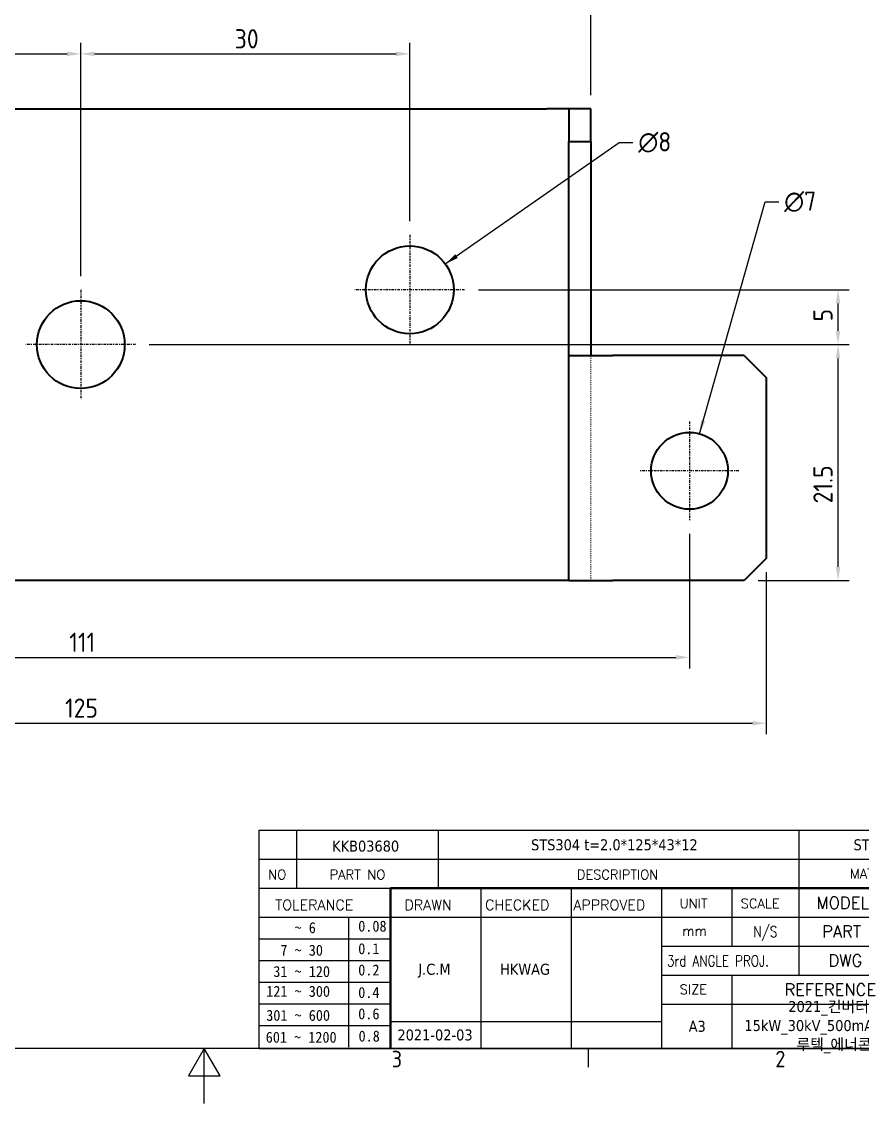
# Model space of a CAD drawing. Header units: millimetres. Extents: x 0 to 210, y 0 to 149.
# Drawn here: x 88.3 to 165, y 0 to 98.6 of the extents above; entities that cross this region are included whole.
import ezdxf
from ezdxf.enums import TextEntityAlignment as Align

# ---------------------------------------------------------------- set-up
doc = ezdxf.new("R2010")
doc.units = ezdxf.units.MM
doc.header["$LTSCALE"] = 0.5
doc.linetypes.add('CHAIN', pattern=[0.7087, 0.4724, -0.0591, 0.1181, -0.0591])
doc.linetypes.add('DASHED', pattern=[0.2067, 0.1654, -0.0413])
doc.layers.get('0').update_dxf_attribs({"color": 3, "lineweight": 25, "true_color": 0x00ff00})
for name, color, linetype, lineweight, true_color in [('가려진 것(ISO)', 2, 'DASHED', 18, 0xffff00), ('가시적인 것(ISO)', 3, 'Continuous', 40, 0x00ff00), ('기호(ISO)', 5, 'Continuous', 25, 0x0000ff), ('제목(ISO)', 5, 'Continuous', 50, 0x0000ff), ('중심 표식(ISO)', 1, 'Continuous', 25, 0xff0000), ('치수(ISO)', 2, 'Continuous', 25, 0xffff00)]:
    doc.layers.add(name, color=color, linetype=linetype, lineweight=lineweight, true_color=true_color)
doc.layers.add('경계(ISO)', color=7, linetype='Continuous', lineweight=25)
doc.styles.add('HAN_291', font='')
doc.styles.add('RC_284', font='ROMANC.shx')
doc.styles.add('RC_287', font='ROMANC.shx')
doc.styles.add('RC_292', font='ROMANC.shx')
doc.styles.add('문자 텍스트_PSTEK_POSCO', font='isocp.shx')
doc.styles.add('치수 텍스트_PSTEK_POSCO', font='isocp.shx')
doc.styles.add('텍스트 스타일198', font='tahoma.ttf')
doc.styles.add('텍스트 스타일333', font='ROMANC.shx', dxfattribs={"width": 0.800000011920929})
doc.styles.get('HAN_291').set_extended_font_data('GulimChe')
doc.dimstyles.new('치수_PSTEK_POSCO', dxfattribs={"dimscale": 0.5, "dimtxt": 3.5, "dimasz": 2.5, "dimexe": 2, "dimexo": 2.5, "dimgap": 1, "dimtad": 1, "dimrnd": 1e-08, "dimdsep": 46, "dimtxsty": '치수 텍스트_PSTEK_POSCO', "dimcen": 0.09, "dimdle": 10, "dimclrd": 7, "dimclre": 7, "dimclrt": 2, "dimadec": 1, "dimazin": 2, "dimtfac": 1, "dimtmove": 0, "dimatfit": 3, "dimfxl": 1, "dimtolj": 1, "dimlwd": -1, "dimlwe": -1, "dimarcsym": 0})
doc.dimstyles.new('치수_PSTEK_POSCO$7', dxfattribs={"dimscale": 0.5, "dimtxt": 3.5, "dimasz": 2.5, "dimexe": 2, "dimexo": 2.5, "dimgap": 1, "dimtad": 1, "dimrnd": 1e-08, "dimdsep": 46, "dimtxsty": '치수 텍스트_PSTEK_POSCO', "dimcen": 0.09, "dimdle": 10, "dimclrd": 7, "dimclre": 7, "dimclrt": 2, "dimadec": 1, "dimazin": 2, "dimtfac": 1, "dimtmove": 0, "dimatfit": 3, "dimfxl": 1, "dimtolj": 1, "dimlwd": -1, "dimlwe": -1, "dimarcsym": 0})

# ---------------------------------------------------------------- blocks, each defined once
blk = doc.blocks.new('경계 Default Border')
at = {"layer": '경계(ISO)'}
blk.add_line((280, 10), (280, 6.599999666213989), dxfattribs=at)
at = {"layer": '경계(ISO)', "flags": 128}
for points in [[(10, 10), (10, 287.0000076293945), (410, 287.0000076293945), (410, 10), (10, 10)], [(210, 0), (210, 10), (207.1132469177246, 5), (212.8867530822754, 5), (210, 10)]]:
    blk.add_lwpolyline(points, dxfattribs=at)
at = {"layer": '경계(ISO)', "color": 2, "true_color": 0xffff00, "char_height": 3.00000011920929, "attachment_point": 7, "style": '문자 텍스트_PSTEK_POSCO'}
for s, insert in [('3', (244.1685395229535, 6.57139439638704)), ('2', (314.127739416884, 6.57139439638704))]:
    blk.add_mtext(s, dxfattribs=dict(at, insert=insert))
blk = doc.blocks.new('제목 블록 PSTEK')
at = {"color": 180, "true_color": 0x3f00ff}
for p, q in [((182.475792979055, 11.79100474011392), (182.4757929790549, 51.56524660363496)), ((182.4757929790549, 51.56524660363496), (372.4757929537551, 51.56524660363496)), ((189.2651435055721, 51.56524660363496), (189.2651435055722, 41.00524660363494)), ((215.2152739891528, 41.00524660363494), (215.2152739891528, 51.56524660363496)), ((280.8758854511282, 51.56524660363496), (280.8758854511282, 41.00524660363494)), ((182.475792979055, 46.2852466036349), (372.4757929537551, 46.28524660363492)), ((182.475792979055, 41.00524660363493), (206.451475290024, 41.00524660363493)), ((222.9401812389276, 11.79100474011392), (222.9401812389276, 41.00524660363494)), ((239.4288871878316, 11.79100474011392), (239.4288871878316, 41.00524660363494)), ((255.9175931367356, 11.79100474011392), (255.9175931367356, 41.00524660363494)), ((268.6918866058747, 41.00524660363494), (268.6918866058747, 30.44524660363498)), ((280.8758854511282, 41.00524660363494), (280.8758854511282, 25.16524660363502)), ((182.475792979055, 35.72524660363497), (206.451475290024, 35.72524660363497)), ((198.8621818849491, 12.02524660363491), (198.8621818849491, 35.72524660363497)), ((206.451475290024, 35.72524660363497), (372.4757929537551, 35.72524660363497)), ((182.475792979055, 31.77524660363492), (206.451475290024, 31.77524660363492)), ((255.917593136736, 30.44524660363498), (372.4757929537552, 30.44524660363501)), ((182.475792979055, 27.82524660363487), (206.451475290024, 27.82524660363487)), ((182.475792979055, 23.87524660363505), (206.451475290024, 23.87524660363505)), ((255.9175931367359, 25.16524660363502), (372.4757929537552, 25.165246603635)), ((268.6918866058744, 25.16524660363502), (268.6918866058744, 11.79100474011392)), ((182.475792979055, 19.92524660363478), (206.451475290024, 19.92524660363478)), ((255.9175931367359, 19.88524660363481), (310.0881549537553, 19.88524660363481)), ((182.475792979055, 15.97524660363496), (206.451475290024, 15.97524660363496)), ((206.451475290024, 16.74100474011396), (255.9175931367359, 16.74100474011396)), ((182.475792979055, 11.79100474011392), (372.4757929537551, 11.79100474011389))]:
    blk.add_line(p, q, dxfattribs=at)
at = {"color": 7, "lineweight": 50}
for p, q in [((206.4514752900237, 11.79100474011392), (206.4514752900237, 41.00524660363494)), ((206.451475290024, 41.00524660363494), (372.4757929537551, 41.00524660363496))]:
    blk.add_line(p, q, dxfattribs=at)
at = {"layer": '제목(ISO)', "lineweight": 18}
blk.add_line((182.475792979055, 35.72500474011393), (182.475792979055, 11.79100474011392), dxfattribs=at)
at = {"color": 2, "true_color": 0xffff00}
for s, height, style, p in [('NO', 1.742399930953979, 'RC_284', (184.135398793432, 42.62317362549192)), ('PART NO', 1.742399930953979, 'RC_284', (195.3359407378685, 42.62317362549192)), ('DESCRIPTION', 1.742399930953979, 'RC_284', (240.4025565652523, 42.62317362549192)), (' TOLERANCE', 1.899999976158142, 'RC_287', (184.0872874387979, 37.00893196870329)), ('DRAWN', 1.899999976158142, 'RC_287', (208.9766620976279, 37.00893196870329)), ('CHECKED', 1.899999976158142, 'RC_287', (223.6856844514997, 37.00893196870329)), ('APPROVED', 1.899999976158142, 'RC_287', (239.7795453577791, 37.00893196870329)), ('UNIT', 1.742399930953979, 'RC_284', (259.1652673287452, 37.34317362549218)), ('SCALE', 1.742399930953979, 'RC_284', (270.2934779252897, 37.34317362549218)), ('MODEL NAME', 2.178000062704086, 'RC_292', (284.096330289083, 37.25462520371384)), ('    ~ 6', 2.000000029802322, 'HAN_291', (183.7721304966814, 32.8176515608431)), ('0.08', 2.000000029802322, 'HAN_291', (200.5467345600617, 33.09873600004101)), ('PART NAME', 2.178000062704086, 'RC_292', (285.1416959765849, 32.03045329421792)), ('mm', 1.742399930953979, 'RC_284', (259.6505418159997, 32.3543089683787)), ('  7 ~ 30', 2.000000029802322, 'HAN_291', (183.7721304966814, 28.70538114822415)), ('0.1', 2.000000029802322, 'HAN_291', (200.5467345600617, 28.98646558742206)), (' DWG NO.', 2.178000062704086, 'RC_292', (284.8124284083233, 26.75045329421772)), (' 31 ~ 120', 2.000000029802322, 'HAN_291', (183.7721304966814, 24.82628181916237)), ('0.2', 2.000000029802322, 'HAN_291', (200.5467345600617, 25.10736625836028)), ('121 ~ 300', 2.000000029802322, 'HAN_291', (183.7721304966814, 21.21401206133254)), ('0.4', 2.000000029802322, 'HAN_291', (200.5467345600617, 20.99509650053045)), ('SIZE', 1.742399930953979, 'RC_284', (259.1652673287452, 21.69497768947366)), ('REFERENCE', 2.178000062704086, 'RC_292', (278.2741065029841, 21.43214925458022)), ('301 ~ 600', 2.000000029802322, 'HAN_291', (183.7721304966814, 16.83491273227077)), ('0.6', 2.000000029802322, 'HAN_291', (200.5467345600617, 17.11599717146868)), ('601 ~ 1200', 2.000000029802322, 'HAN_291', (183.6802025156883, 12.84759660881125)), ('0.8', 2.000000029802322, 'HAN_291', (200.6097246063884, 13.05732192299702))]:
    blk.add_text(s, height=height, dxfattribs=dict(at, style=style)).set_placement(p)
at = {"color": 2, "true_color": 0xffff00, "style": 'RC_284'}
blk.add_text('MATERIAL', height=1.742399930953979, dxfattribs=at).set_placement((295.4820202024417, 43.64524660363492), align=Align.MIDDLE_CENTER)
at = {"color": 7, "style": '텍스트 스타일333', "width": 0.7999999523162842}
blk.add_text('N/S', height=2.000000029802322, dxfattribs=at).set_placement((274.7838860285014, 33.08524660363496), align=Align.MIDDLE_CENTER)
at = {"color": 2, "true_color": 0xffff00, "style": '텍스트 스타일333', "width": 0.7999999523162842}
blk.add_text('3rd ANGLE PROJ.', height=2.000000029802322, dxfattribs=at).set_placement((256.8430306642954, 26.76148381654429))
at = {"layer": '제목(ISO)', "color": 7, "style": '텍스트 스타일198'}
for tag, p in [('부품_번호_001', (195.7903726437438, 47.68004260673702)), ('설명_001', (232.0625161694564, 47.92245856837096)), ('재질_001', (290.876244475187, 47.92524659519488)), ("3._Q'TY_001", (312.7327037528258, 47.90442725317898)), ('질량\\P3;_001', (350.3046145979153, 48.1643332325385)), ('1._MODEL_NAME_001', (326.7684841840689, 37.52172745615292)), ('제목_001', (335.5349605824892, 32.12134217035067)), ('부품_번호_001', (334.4496128969756, 26.8052465951949)), ('설계자_001', (211.4997234691996, 25.23312566343435)), ('점검자_001', (226.4283219502686, 25.23446884679021)), ('프로젝트_001', (278.9744245225954, 18.43951439740151)), ('시트_크기_001', (260.807090429518, 14.83812566343425)), ('프로젝트_002', (270.9791918143218, 14.97568842208535)), ('작성_날짜_001', (207.6944850220393, 13.26600473167383)), ('프로젝트_003', (280.4473441481205, 11.5491460676562))]:
    blk.add_attdef(tag, p, '', height=2.000000029802322, dxfattribs=at)
for tag, p in [('4._COLOR', (327.6805273250926, 48.92524660363493)), ('엔지니어링_승인자', (247.673240162284, 26.23312567187446)), ('점검_날짜', (231.1845342133799, 14.26600474011394)), ('엔지니어링_승인_날짜', (247.6732401622839, 14.26600474011394))]:
    blk.add_attdef(tag, text='', height=2.000000029802322, dxfattribs=at).set_placement(p, align=Align.MIDDLE_CENTER)
blk = doc.blocks.new('*D23')
at = {"layer": 'Defpoints', "color": 0, "transparency": 16777216}
for p in [(38.23874729600485, 53.14724517354892), (149.2387472960048, 53.14724517354892), (149.2387472960048, 40.64724517354892)]:
    blk.add_point(p, dxfattribs=at)
at = {"layer": '치수(ISO)', "color": 7, "transparency": 16777216}
for p, q in [((38.23874729600485, 51.89724517354892), (38.23874729600485, 39.64724517354892)), ((149.2387472960048, 51.89724517354892), (149.2387472960048, 39.64724517354892)), ((39.48874729600485, 40.64724517354892), (147.9887472960048, 40.64724517354892))]:
    blk.add_line(p, q, dxfattribs=at)
for points in [[(39.48874729600485, 40.85557850688226), (39.48874729600485, 40.43891184021559), (38.23874729600485, 40.64724517354892)], [(147.9887472960048, 40.85557850688226), (147.9887472960048, 40.43891184021559), (149.2387472960048, 40.64724517354892)]]:
    blk.add_solid(points, dxfattribs=at)
at = {"layer": '치수(ISO)', "color": 2, "transparency": 16777216, "insert": (92.68874729600485, 42.02224517354892), "char_height": 1.75, "attachment_point": 4, "style": '치수 텍스트_PSTEK_POSCO'}
blk.add_mtext('\\A1;111', dxfattribs=at)
blk = doc.blocks.new('*D24')
at = {"layer": 'Defpoints', "color": 0, "transparency": 16777216}
for p in [(31.23874729600486, 49.64724517354892), (156.2387472960048, 49.64724517354894), (156.2387472960048, 34.64724517354892)]:
    blk.add_point(p, dxfattribs=at)
at = {"layer": '치수(ISO)', "color": 7, "transparency": 16777216}
for p, q in [((31.23874729600486, 48.39724517354892), (31.23874729600486, 33.64724517354892)), ((156.2387472960048, 48.39724517354894), (156.2387472960048, 33.64724517354892)), ((32.48874729600486, 34.64724517354892), (154.9887472960048, 34.64724517354892))]:
    blk.add_line(p, q, dxfattribs=at)
for points in [[(32.48874729600486, 34.85557850688226), (32.48874729600486, 34.43891184021559), (31.23874729600486, 34.64724517354892)], [(154.9887472960048, 34.85557850688226), (154.9887472960048, 34.43891184021559), (156.2387472960048, 34.64724517354892)]]:
    blk.add_solid(points, dxfattribs=at)
at = {"layer": '치수(ISO)', "color": 2, "transparency": 16777216, "insert": (92.30250360929718, 36.02241741764341), "char_height": 1.75, "attachment_point": 4, "style": '치수 텍스트_PSTEK_POSCO'}
blk.add_mtext('\\A1;125', dxfattribs=at)
blk = doc.blocks.new('*D27')
at = {"layer": 'Defpoints', "color": 0, "transparency": 16777216}
for p in [(93.73874729600482, 95.64724517354892), (63.73874729600484, 79.14724517354892), (93.73874729600482, 74.14724517354892)]:
    blk.add_point(p, dxfattribs=at)
at = {"layer": '치수(ISO)', "color": 7, "transparency": 16777216}
for p, q in [((63.73874729600484, 80.39724517354892), (63.73874729600484, 96.64724517354892)), ((93.73874729600482, 75.39724517354892), (93.73874729600482, 96.64724517354892)), ((64.98874729600485, 95.64724517354892), (92.48874729600482, 95.64724517354892))]:
    blk.add_line(p, q, dxfattribs=at)
for points in [[(64.98874729600485, 95.85557850688225), (64.98874729600485, 95.4389118402156), (63.73874729600484, 95.64724517354892)], [(92.48874729600482, 95.85557850688225), (92.48874729600482, 95.4389118402156), (93.73874729600482, 95.64724517354892)]]:
    blk.add_solid(points, dxfattribs=at)
at = {"layer": '치수(ISO)', "color": 2, "transparency": 16777216, "insert": (77.77555831962688, 97.02224517354892), "char_height": 1.75, "attachment_point": 4, "style": '치수 텍스트_PSTEK_POSCO'}
blk.add_mtext('\\A1;30', dxfattribs=at)
blk = doc.blocks.new('*D28')
at = {"layer": 'Defpoints', "color": 0, "transparency": 16777216}
for p in [(123.7387472960048, 95.64724517354892), (123.7387472960048, 79.14724517354892), (93.73874729600482, 74.14724517354892)]:
    blk.add_point(p, dxfattribs=at)
at = {"layer": '치수(ISO)', "color": 7, "transparency": 16777216}
for p, q in [((93.73874729600482, 75.39724517354892), (93.73874729600482, 96.64724517354892)), ((123.7387472960048, 80.39724517354892), (123.7387472960048, 96.64724517354892)), ((94.98874729600482, 95.64724517354892), (122.4887472960048, 95.64724517354892))]:
    blk.add_line(p, q, dxfattribs=at)
for points in [[(94.98874729600482, 95.85557850688225), (94.98874729600482, 95.4389118402156), (93.73874729600482, 95.64724517354892)], [(122.4887472960048, 95.85557850688225), (122.4887472960048, 95.4389118402156), (123.7387472960048, 95.64724517354892)]]:
    blk.add_solid(points, dxfattribs=at)
at = {"layer": '치수(ISO)', "color": 2, "transparency": 16777216, "insert": (107.7755583196269, 97.02224517354892), "char_height": 1.75, "attachment_point": 4, "style": '치수 텍스트_PSTEK_POSCO'}
blk.add_mtext('\\A1;30', dxfattribs=at)
blk = doc.blocks.new('*D29')
at = {"layer": 'Defpoints', "color": 0, "transparency": 16777216}
for p in [(47.23874729600483, 101.8088174511458), (47.23874729600483, 90.64724517354892), (140.2387472960048, 90.64724517354892)]:
    blk.add_point(p, dxfattribs=at)
at = {"layer": '치수(ISO)', "color": 7, "transparency": 16777216}
for p, q in [((47.23874729600483, 91.89724517354892), (47.23874729600483, 102.8088174511458)), ((140.2387472960048, 91.89724517354892), (140.2387472960048, 102.8088174511458)), ((138.9887472960048, 101.8088174511458), (48.48874729600483, 101.8088174511458))]:
    blk.add_line(p, q, dxfattribs=at)
for points in [[(48.48874729600483, 102.0171507844791), (48.48874729600483, 101.6004841178124), (47.23874729600483, 101.8088174511458)], [(138.9887472960048, 102.0171507844791), (138.9887472960048, 101.6004841178124), (140.2387472960048, 101.8088174511458)]]:
    blk.add_solid(points, dxfattribs=at)
at = {"layer": '치수(ISO)', "color": 2, "transparency": 16777216, "insert": (96.45375992258951, 103.1838174511458), "char_height": 1.75, "attachment_point": 4, "style": '치수 텍스트_PSTEK_POSCO'}
blk.add_mtext('\\A1;93', dxfattribs=at)
blk = doc.blocks.new('*D33')
at = {"layer": 'Defpoints', "color": 0, "transparency": 16777216}
for p in [(98.73874729600482, 69.14724517354892), (162.786320681377, 69.14724517354891), (154.2387472960048, 47.64724517354893)]:
    blk.add_point(p, dxfattribs=at)
at = {"layer": '치수(ISO)', "color": 7, "transparency": 16777216}
for p, q in [((99.98874729600482, 69.14724517354892), (163.786320681377, 69.14724517354891)), ((162.786320681377, 48.89724517354893), (162.786320681377, 67.89724517354891)), ((155.4887472960048, 47.64724517354893), (163.786320681377, 47.64724517354893))]:
    blk.add_line(p, q, dxfattribs=at)
for points in [[(162.5779873480437, 67.89724517354891), (162.9946540147104, 67.89724517354891), (162.786320681377, 69.14724517354891)], [(162.5779873480436, 48.89724517354893), (162.9946540147103, 48.89724517354893), (162.786320681377, 47.64724517354893)]]:
    blk.add_solid(points, dxfattribs=at)
at = {"layer": '치수(ISO)', "color": 2, "transparency": 16777216, "insert": (161.4111484372825, 54.67628199865231), "char_height": 1.75, "attachment_point": 4, "rotation": 90, "style": '치수 텍스트_PSTEK_POSCO'}
blk.add_mtext('\\A1;21.5', dxfattribs=at)
blk = doc.blocks.new('*D34')
at = {"layer": 'Defpoints', "color": 0, "transparency": 16777216}
for p in [(128.7387472960048, 74.14724517354892), (162.786320681377, 74.14724517354891), (98.73874729600482, 69.14724517354892)]:
    blk.add_point(p, dxfattribs=at)
at = {"layer": '치수(ISO)', "color": 7, "transparency": 16777216}
for p, q in [((129.9887472960048, 74.14724517354892), (163.786320681377, 74.14724517354891)), ((162.786320681377, 70.39724517354891), (162.786320681377, 72.89724517354891)), ((99.98874729600482, 69.14724517354892), (163.786320681377, 69.14724517354891))]:
    blk.add_line(p, q, dxfattribs=at)
for points in [[(162.5779873480437, 72.89724517354891), (162.9946540147104, 72.89724517354891), (162.786320681377, 74.14724517354891)], [(162.5779873480437, 70.39724517354891), (162.9946540147104, 70.39724517354891), (162.786320681377, 69.14724517354891)]]:
    blk.add_solid(points, dxfattribs=at)
at = {"layer": '치수(ISO)', "color": 2, "transparency": 16777216, "insert": (161.411320681377, 71.26100148684128), "char_height": 1.75, "attachment_point": 4, "rotation": 90, "style": '치수 텍스트_PSTEK_POSCO'}
blk.add_mtext('\\A1;5', dxfattribs=at)

msp = doc.modelspace()

# ---------------------------------------------------------------- linework, layer by layer
at = {"layer": '가려진 것(ISO)'}
msp.add_line((140.2387472960048, 68.14724517354892), (140.2387472960048, 47.64724517354892), dxfattribs=at)
at = {"layer": '가시적인 것(ISO)'}
for p, q in [((51.23874729600482, 90.64724517354891), (136.2387472960048, 90.64724517354892)), ((138.2387472960048, 90.64724517354892), (136.2387472960048, 90.64724517354892)), ((140.2387472960048, 90.64724517354892), (138.2387472960048, 90.64724517354892)), ((138.2387472960048, 90.64724517354892), (138.2387472960048, 87.64724517354892)), ((140.2387472960048, 87.64724517354892), (140.2387472960048, 90.64724517354892)), ((138.2387472960048, 68.14724517354892), (138.2387472960048, 87.64724517354892)), ((138.2387472960048, 87.64724517354892), (140.2387472960048, 87.64724517354892)), ((140.2387472960048, 87.64724517354892), (140.2387472960048, 68.14724517354892)), ((138.2387472960048, 68.14724517354892), (142.2387472960048, 68.14724517354892)), ((138.2387472960048, 47.64724517354892), (138.2387472960048, 68.14724517354892)), ((154.2387472960048, 68.14724517354892), (142.2387472960048, 68.14724517354892)), ((154.2387472960048, 68.14724517354892), (156.2387472960048, 66.14724517354894)), ((156.2387472960048, 66.14724517354894), (156.2387472960048, 49.64724517354894)), ((156.2387472960048, 49.64724517354894), (154.2387472960048, 47.64724517354893)), ((136.2387472960048, 47.64724517354893), (51.23874729600484, 47.64724517354892)), ((138.2387472960048, 47.64724517354893), (136.2387472960048, 47.64724517354893)), ((138.2387472960048, 47.64724517354893), (142.2387472960048, 47.64724517354893)), ((154.2387472960048, 47.64724517354893), (142.2387472960048, 47.64724517354893))]:
    msp.add_line(p, q, dxfattribs=at)
for centre, radius in [((123.7387472960048, 74.14724517354892), 4), ((93.73874729600482, 69.14724517354892), 4), ((149.2387472960048, 57.64724517354892), 3.5)]:
    msp.add_circle(centre, radius, dxfattribs=at)
at = {"layer": '중심 표식(ISO)', "linetype": 'CHAIN'}
for p, q in [((123.7387472960048, 79.14724517354892), (123.7387472960048, 69.14724517354892)), ((93.73874729600482, 74.14724517354892), (93.73874729600482, 64.14724517354892)), ((128.7387472960048, 74.14724517354892), (118.7387472960048, 74.14724517354892)), ((98.73874729600482, 69.14724517354892), (88.73874729600482, 69.14724517354892)), ((149.2387472960048, 62.14724517354892), (149.2387472960048, 53.14724517354892)), ((153.7387472960048, 57.64724517354892), (144.7387472960048, 57.64724517354892))]:
    msp.add_line(p, q, dxfattribs=at)

# ---------------------------------------------------------------- block references
at = {"xscale": 0.5, "yscale": 0.5, "zscale": 0.5}
msp.add_blockref('경계 Default Border', (0, 0), dxfattribs=at)
ref = msp.add_blockref('제목 블록 PSTEK', (18.76210352312242, -0.8955023700569475), dxfattribs=dict(xscale=0.5, yscale=0.5, zscale=0.5))
ref.add_attrib('설계자_001', 'J.C.M', (124.5119652577222, 11.72106046166023), dxfattribs={"layer": '제목(ISO)', "color": 7, "height": 1.000000014901161, "style": '텍스트 스타일198'})
ref.add_attrib('점검자_001', 'HKWAG', (131.9762644982567, 11.72173205333816), dxfattribs={"layer": '제목(ISO)', "color": 7, "height": 1.000000014901161, "style": '텍스트 스타일198'})
ref.add_attrib('프로젝트_001', '2021_컨버터_DC', (158.2493157844201, 8.324254828643808), dxfattribs={"layer": '제목(ISO)', "color": 7, "height": 1.000000014901161, "style": '텍스트 스타일198'})
ref.add_attrib('시트_크기_001', 'A3', (149.1656487378814, 6.52356046166018), dxfattribs={"layer": '제목(ISO)', "color": 7, "height": 1.000000014901161, "style": '텍스트 스타일198'})
ref.add_attrib('작성_날짜_001', '2021-02-03', (122.6093460341421, 5.737499995779968), dxfattribs={"layer": '제목(ISO)', "color": 7, "height": 1.000000014901161, "style": '텍스트 스타일198'})
ref.add_attrib('재질_001', 'STS304', (164.2002257607159, 23.06712092754049), dxfattribs={"layer": '제목(ISO)', "color": 7, "height": 1.000000014901161, "style": '텍스트 스타일198'})
ref.add_attrib('설명_001', 'STS304 t=2.0*125*43*12', (134.7933616078506, 23.06572691412854), dxfattribs={"layer": '제목(ISO)', "color": 7, "height": 1.000000014901161, "style": '텍스트 스타일198'})
ref.add_attrib('부품_번호_001', 'KKB03680', (116.6572898449943, 22.94451893331156), dxfattribs={"layer": '제목(ISO)', "color": 7, "height": 1.000000014901161, "style": '텍스트 스타일198'})
ref.add_attrib('프로젝트_002', '15kW_30kV_500mA_피에스솔', (154.2516994302833, 6.59234184098573), dxfattribs={"layer": '제목(ISO)', "color": 7, "height": 1.000000014901161, "style": '텍스트 스타일198'})
ref.add_attrib('프로젝트_003', '루텍_에너콘스', (158.9857755971827, 4.879070663771154), dxfattribs={"layer": '제목(ISO)', "color": 7, "height": 1.000000014901161, "style": '텍스트 스타일198'})

# ---------------------------------------------------------------- texts
at = {"layer": '기호(ISO)', "color": 2, "true_color": 0xffff00, "char_height": 1.749999970197678, "width": 3.356418652832502, "attachment_point": 4, "line_spacing_factor": 0.612500011920929, "style": '치수 텍스트_PSTEK_POSCO'}
for s, insert in [('{\\fAIGDT|b0|i0;\\H1.7500;n\\fisocp|b0|i0;\\H1.7500;8}', (144.5773714568684, 87.57789424032435)), ('{\\fAIGDT|b0|i0;\\H1.7500;n\\fisocp|b0|i0;\\H1.7500;7}', (157.8778336109718, 82.16592510232127))]:
    msp.add_mtext(s, dxfattribs=dict(at, insert=insert))

# ---------------------------------------------------------------- dimensions: what is measured, and where the dimension line sits
at = {"layer": '치수(ISO)', "color": 7}
for base, p1, p2, angle, picture, middle in [((47.23874729600483, 101.8088174511458), (140.2387472960048, 90.64724517354892), (47.23874729600483, 90.64724517354892), 180, '*D29', (97.4887472960048, 101.8088174511458)), ((93.73874729600482, 95.64724517354892), (63.73874729600484, 79.14724517354892), (93.73874729600482, 74.14724517354892), 180, '*D27', (78.73874729600483, 95.64724517354892)), ((123.7387472960048, 95.64724517354892), (93.73874729600482, 74.14724517354892), (123.7387472960048, 79.14724517354892), 180, '*D28', (108.7387472960048, 95.64724517354892)), ((162.786320681377, 74.14724517354891), (98.73874729600482, 69.14724517354892), (128.7387472960048, 74.14724517354892), 90, '*D34', (162.786320681377, 71.64724517354892)), ((162.786320681377, 69.14724517354891), (154.2387472960048, 47.64724517354893), (98.73874729600482, 69.14724517354892), 90, '*D33', (162.786320681377, 56.39724517354893)), ((149.2387472960048, 40.64724517354892), (38.23874729600485, 53.14724517354892), (149.2387472960048, 53.14724517354892), 180, '*D23', (93.73874729600485, 40.64724517354892))]:
    dim = msp.add_linear_dim(base=base, p1=p1, p2=p2, angle=angle, dimstyle='치수_PSTEK_POSCO', override={"dimdec": 2, "dimtp": 0, "dimtm": -0, "dimtdec": 2, "dimtofl": 0, "dimatfit": 1}, dxfattribs=at)
    dim.commit()
    dim.dimension.update_dxf_attribs({"geometry": picture, "text_midpoint": middle, "dimtype": 160})
dim = msp.add_linear_dim(base=(156.2387472960048, 34.64724517354892), p1=(31.23874729600486, 49.64724517354892), p2=(156.2387472960048, 49.64724517354894), dimstyle='치수_PSTEK_POSCO', override={"dimdec": 2, "dimtp": 0, "dimtm": -0, "dimtdec": 2, "dimtofl": 0, "dimatfit": 1}, dxfattribs=at)
dim.commit()
dim.dimension.update_dxf_attribs({"geometry": '*D24', "text_midpoint": (93.73874729600482, 34.64724517354892), "dimtype": 160})

# ---------------------------------------------------------------- leaders
at = {"layer": '기호(ISO)', "color": 7, "annotation_type": 0, "has_hookline": 1, "hookline_direction": 0}
for points, text_width in [([(126.9746261755634, 76.49864643169833), (142.8273714568684, 87.57789424032435), (144.0773714568684, 87.57789424032435)], 2.979575052420842), ([(150.1446139538645, 61.02798556556044), (156.1278336109718, 82.16592510232127), (157.3778336109718, 82.16592510232127)], 2.984850108827231)]:
    msp.add_leader(points, dimstyle='치수_PSTEK_POSCO$7', override={"dimtad": 0}, dxfattribs=dict(at, text_width=text_width))

doc.saveas('drawing.dxf')
